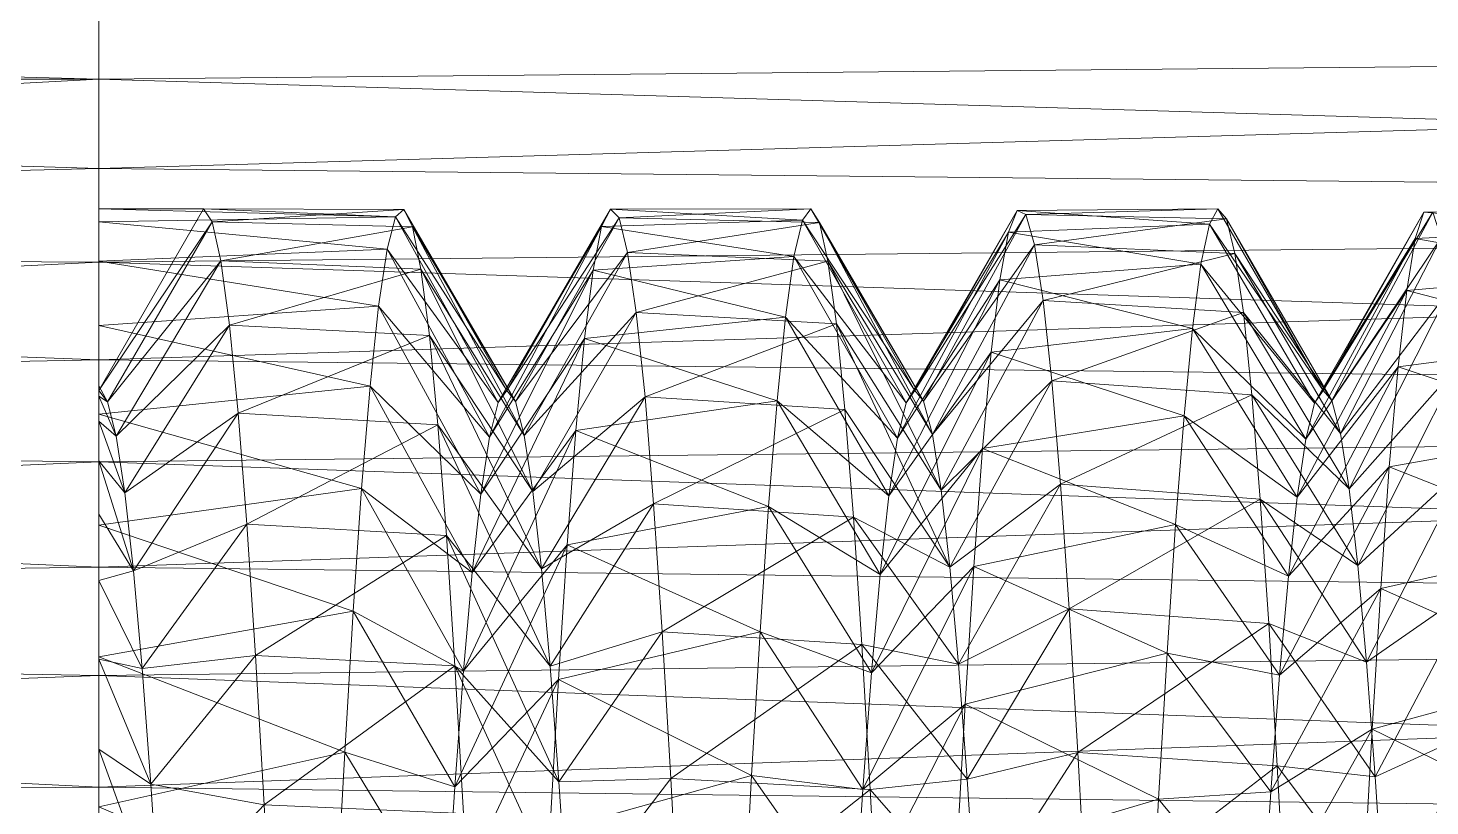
# Model space of a CAD drawing. Header units: millimetres. Extents: x -104 to 115, y -53 to 68.
# Drawn here: x 59.5 to 76.45, y 18.4 to 27.8 of the extents above; entities that cross this region are included whole.
import ezdxf

# ---------------------------------------------------------------- set-up
doc = ezdxf.new("R2010")
doc.units = ezdxf.units.MM

msp = doc.modelspace()

# ---------------------------------------------------------------- linework, layer by layer
at = {"color": 7, "lineweight": 0}
for points in [[(25.833, 28.113, -9.007), (60.36, 29.167, -10.242), (60.36, 27.185, -8.032), (25.833, 28.113, -9.007)], [(115.207, 27.703, -8.564), (60.36, 27.185, -8.032), (60.36, 29.167, -10.242), (115.207, 27.703, -8.564)], [(24.905, 27.185, -46.815), (60.36, 26.106, -47.836), (60.36, 28.206, -45.736), (24.905, 27.185, -46.815)], [(115.207, 27.703, -46.282), (60.36, 28.206, -45.736), (60.36, 26.106, -47.836), (115.207, 27.703, -46.282)], [(25.833, 28.113, -9.007), (60.36, 27.185, -8.032), (24.905, 27.185, -8.032), (25.833, 28.113, -9.007)], [(115.207, 27.703, -46.282), (60.36, 26.106, -47.836), (115.207, 25.547, -48.324), (115.207, 27.703, -46.282)], [(115.207, 25.547, -6.522), (60.36, 27.185, -8.032), (115.207, 27.703, -8.564), (115.207, 25.547, -6.522)], [(22.911, 25.191, -48.622), (60.36, 26.106, -47.836), (24.905, 27.185, -46.815), (22.911, 25.191, -48.622)], [(24.905, 27.185, -8.032), (60.36, 27.185, -8.032), (22.911, 25.191, -6.225), (24.905, 27.185, -8.032)], [(22.911, 25.191, -6.225), (60.36, 27.185, -8.032), (60.36, 24.974, -6.049), (22.911, 25.191, -6.225)], [(115.207, 25.547, -6.522), (60.36, 24.974, -6.049), (60.36, 27.185, -8.032), (115.207, 25.547, -6.522)], [(22.911, 25.191, -48.622), (60.36, 23.792, -49.696), (60.36, 26.106, -47.836), (22.911, 25.191, -48.622)], [(115.207, 25.547, -48.324), (60.36, 26.106, -47.836), (60.36, 23.792, -49.696), (115.207, 25.547, -48.324)], [(61.731, 25.461, -29.791), (60.36, 23.425, -27.423), (61.627, 25.618, -27.423), (61.731, 25.461, -29.791)], [(60.36, 23.425, -27.423), (60.36, 25.618, -27.423), (61.627, 25.618, -27.423), (60.36, 23.425, -27.423)], [(60.36, 25.618, -27.423), (60.36, 23.425, -27.423), (60.36, 25.46, -25.052), (60.36, 25.618, -27.423)], [(60.36, 25.618, -27.423), (63.948, 25.522, -25.569), (61.627, 25.618, -27.423), (60.36, 25.618, -27.423)], [(60.36, 25.618, -27.423), (60.36, 25.46, -25.052), (63.948, 25.522, -25.569), (60.36, 25.618, -27.423)], [(61.627, 25.618, -27.423), (63.948, 25.522, -25.569), (64.05, 25.612, -27.892), (61.627, 25.618, -27.423)], [(61.627, 25.618, -27.423), (64.05, 25.612, -27.892), (61.731, 25.461, -29.791), (61.627, 25.618, -27.423)], [(61.731, 25.461, -29.791), (64.05, 25.612, -27.892), (64.153, 25.4, -30.206), (61.731, 25.461, -29.791)], [(63.948, 25.522, -25.569), (65.294, 23.425, -27.381), (64.05, 25.612, -27.892), (63.948, 25.522, -25.569)], [(64.05, 25.612, -27.892), (65.294, 23.425, -27.381), (65.399, 23.291, -29.464), (64.05, 25.612, -27.892)], [(64.05, 25.612, -27.892), (65.399, 23.291, -29.464), (64.153, 25.4, -30.206), (64.05, 25.612, -27.892)], [(66.545, 25.614, -27.021), (65.294, 23.425, -27.381), (65.189, 23.28, -25.299), (66.545, 25.614, -27.021)], [(66.545, 25.614, -27.021), (65.189, 23.28, -25.299), (66.44, 25.403, -24.658), (66.545, 25.614, -27.021)], [(66.65, 25.509, -29.392), (65.294, 23.425, -27.381), (66.545, 25.614, -27.021), (66.65, 25.509, -29.392)], [(66.44, 25.403, -24.658), (68.868, 25.481, -25.211), (66.545, 25.614, -27.021), (66.44, 25.403, -24.658)], [(66.545, 25.614, -27.021), (68.868, 25.481, -25.211), (68.97, 25.618, -27.531), (66.545, 25.614, -27.021)], [(66.545, 25.614, -27.021), (68.97, 25.618, -27.531), (66.65, 25.509, -29.392), (66.545, 25.614, -27.021)], [(66.65, 25.509, -29.392), (68.97, 25.618, -27.531), (69.073, 25.453, -29.849), (66.65, 25.509, -29.392)], [(68.868, 25.481, -25.211), (70.228, 23.424, -27.338), (68.97, 25.618, -27.531), (68.868, 25.481, -25.211)], [(68.97, 25.618, -27.531), (70.228, 23.424, -27.338), (70.333, 23.296, -29.421), (68.97, 25.618, -27.531)], [(68.97, 25.618, -27.531), (70.333, 23.296, -29.421), (69.073, 25.453, -29.849), (68.97, 25.618, -27.531)], [(71.464, 25.6, -26.619), (70.228, 23.424, -27.338), (70.123, 23.274, -25.256), (71.464, 25.6, -26.619)], [(71.464, 25.6, -26.619), (70.123, 23.274, -25.256), (71.359, 25.336, -24.262), (71.464, 25.6, -26.619)], [(71.568, 25.549, -28.992), (70.228, 23.424, -27.338), (71.464, 25.6, -26.619), (71.568, 25.549, -28.992)], [(71.359, 25.336, -24.262), (73.788, 25.432, -24.853), (71.464, 25.6, -26.619), (71.359, 25.336, -24.262)], [(71.464, 25.6, -26.619), (73.788, 25.432, -24.853), (73.891, 25.617, -27.17), (71.464, 25.6, -26.619)], [(71.464, 25.6, -26.619), (73.891, 25.617, -27.17), (71.568, 25.549, -28.992), (71.464, 25.6, -26.619)], [(71.568, 25.549, -28.992), (73.891, 25.617, -27.17), (73.993, 25.498, -29.491), (71.568, 25.549, -28.992)], [(73.788, 25.432, -24.853), (75.162, 23.424, -27.295), (73.891, 25.617, -27.17), (73.788, 25.432, -24.853)], [(73.891, 25.617, -27.17), (75.162, 23.424, -27.295), (73.993, 25.498, -29.491), (73.891, 25.617, -27.17)], [(76.382, 25.578, -26.218), (78.709, 25.377, -24.496), (78.811, 25.608, -26.809), (76.382, 25.578, -26.218)], [(76.382, 25.578, -26.218), (78.811, 25.608, -26.809), (76.487, 25.58, -28.591), (76.382, 25.578, -26.218)], [(115.207, 25.547, -48.324), (60.36, 23.792, -49.696), (115.207, 23.183, -50.121), (115.207, 25.547, -48.324)], [(115.207, 23.183, -4.725), (60.36, 24.974, -6.049), (115.207, 25.547, -6.522), (115.207, 23.183, -4.725)], [(63.948, 25.522, -25.569), (60.36, 25.46, -25.052), (63.845, 25.13, -23.279), (63.948, 25.522, -25.569)], [(61.731, 25.461, -29.791), (60.465, 23.285, -29.506), (60.36, 23.425, -27.423), (61.731, 25.461, -29.791)], [(60.36, 25.46, -25.052), (60.36, 23.425, -27.423), (60.36, 24.987, -22.722), (60.36, 25.46, -25.052)], [(63.845, 25.13, -23.279), (60.36, 25.46, -25.052), (60.36, 24.987, -22.722), (63.845, 25.13, -23.279)], [(61.836, 24.99, -32.116), (60.465, 23.285, -29.506), (61.731, 25.461, -29.791), (61.836, 24.99, -32.116)], [(61.731, 25.461, -29.791), (64.153, 25.4, -30.206), (61.836, 24.99, -32.116), (61.731, 25.461, -29.791)], [(63.845, 25.13, -23.279), (65.189, 23.28, -25.299), (63.948, 25.522, -25.569), (63.845, 25.13, -23.279)], [(63.948, 25.522, -25.569), (65.189, 23.28, -25.299), (65.294, 23.425, -27.381), (63.948, 25.522, -25.569)], [(66.65, 25.509, -29.392), (65.399, 23.291, -29.464), (65.294, 23.425, -27.381), (66.65, 25.509, -29.392)], [(66.754, 25.091, -31.727), (65.399, 23.291, -29.464), (66.65, 25.509, -29.392), (66.754, 25.091, -31.727)], [(66.44, 25.403, -24.658), (68.765, 25.042, -22.928), (68.868, 25.481, -25.211), (66.44, 25.403, -24.658)], [(66.65, 25.509, -29.392), (69.073, 25.453, -29.849), (66.754, 25.091, -31.727), (66.65, 25.509, -29.392)], [(66.754, 25.091, -31.727), (69.073, 25.453, -29.849), (69.175, 24.987, -32.126), (66.754, 25.091, -31.727)], [(68.765, 25.042, -22.928), (70.123, 23.274, -25.256), (68.868, 25.481, -25.211), (68.765, 25.042, -22.928)], [(68.868, 25.481, -25.211), (70.123, 23.274, -25.256), (70.228, 23.424, -27.338), (68.868, 25.481, -25.211)], [(69.073, 25.453, -29.849), (70.333, 23.296, -29.421), (70.438, 22.892, -31.469), (69.073, 25.453, -29.849)], [(69.073, 25.453, -29.849), (70.438, 22.892, -31.469), (69.175, 24.987, -32.126), (69.073, 25.453, -29.849)], [(71.568, 25.549, -28.992), (70.333, 23.296, -29.421), (70.228, 23.424, -27.338), (71.568, 25.549, -28.992)], [(71.673, 25.184, -31.336), (70.333, 23.296, -29.421), (71.568, 25.549, -28.992), (71.673, 25.184, -31.336)], [(71.359, 25.336, -24.262), (73.686, 24.948, -22.58), (73.788, 25.432, -24.853), (71.359, 25.336, -24.262)], [(71.568, 25.549, -28.992), (73.993, 25.498, -29.491), (71.673, 25.184, -31.336), (71.568, 25.549, -28.992)], [(71.673, 25.184, -31.336), (73.993, 25.498, -29.491), (74.096, 25.079, -31.777), (71.673, 25.184, -31.336)], [(73.686, 24.948, -22.58), (75.057, 23.268, -25.214), (73.788, 25.432, -24.853), (73.686, 24.948, -22.58)], [(73.788, 25.432, -24.853), (75.057, 23.268, -25.214), (75.162, 23.424, -27.295), (73.788, 25.432, -24.853)], [(73.993, 25.498, -29.491), (75.162, 23.424, -27.295), (75.267, 23.302, -29.379), (73.993, 25.498, -29.491)], [(73.993, 25.498, -29.491), (75.267, 23.302, -29.379), (74.096, 25.079, -31.777), (73.993, 25.498, -29.491)], [(76.382, 25.578, -26.218), (75.162, 23.424, -27.295), (75.057, 23.268, -25.214), (76.382, 25.578, -26.218)], [(76.382, 25.578, -26.218), (75.057, 23.268, -25.214), (76.277, 25.26, -23.867), (76.382, 25.578, -26.218)], [(76.487, 25.58, -28.591), (75.267, 23.302, -29.379), (75.162, 23.424, -27.295), (76.487, 25.58, -28.591)], [(76.487, 25.58, -28.591), (75.162, 23.424, -27.295), (76.382, 25.578, -26.218), (76.487, 25.58, -28.591)], [(76.591, 25.268, -30.943), (75.267, 23.302, -29.379), (76.487, 25.58, -28.591), (76.591, 25.268, -30.943)], [(76.277, 25.26, -23.867), (78.709, 25.377, -24.496), (76.382, 25.578, -26.218), (76.277, 25.26, -23.867)], [(61.836, 24.99, -32.116), (64.153, 25.4, -30.206), (64.255, 24.888, -32.473), (61.836, 24.99, -32.116)], [(64.153, 25.4, -30.206), (65.399, 23.291, -29.464), (65.504, 22.881, -31.51), (64.153, 25.4, -30.206)], [(64.153, 25.4, -30.206), (65.504, 22.881, -31.51), (64.255, 24.888, -32.473), (64.153, 25.4, -30.206)], [(66.44, 25.403, -24.658), (65.189, 23.28, -25.299), (65.084, 22.858, -23.254), (66.44, 25.403, -24.658)], [(66.44, 25.403, -24.658), (65.084, 22.858, -23.254), (66.336, 24.879, -22.344), (66.44, 25.403, -24.658)], [(66.336, 24.879, -22.344), (68.765, 25.042, -22.928), (66.44, 25.403, -24.658), (66.336, 24.879, -22.344)], [(71.359, 25.336, -24.262), (70.123, 23.274, -25.256), (70.018, 22.847, -23.213), (71.359, 25.336, -24.262)], [(71.359, 25.336, -24.262), (70.018, 22.847, -23.213), (71.254, 24.761, -21.96), (71.359, 25.336, -24.262)], [(71.254, 24.761, -21.96), (73.686, 24.948, -22.58), (71.359, 25.336, -24.262), (71.254, 24.761, -21.96)], [(76.277, 25.26, -23.867), (75.057, 23.268, -25.214), (74.952, 22.835, -23.172), (76.277, 25.26, -23.867)], [(76.277, 25.26, -23.867), (74.952, 22.835, -23.172), (76.173, 24.633, -21.579), (76.277, 25.26, -23.867)], [(76.591, 25.268, -30.943), (75.372, 22.903, -31.428), (75.267, 23.302, -29.379), (76.591, 25.268, -30.943)], [(76.696, 24.645, -33.232), (75.372, 22.903, -31.428), (76.591, 25.268, -30.943), (76.696, 24.645, -33.232)], [(76.173, 24.633, -21.579), (78.606, 24.846, -22.234), (76.277, 25.26, -23.867), (76.173, 24.633, -21.579)], [(76.277, 25.26, -23.867), (78.606, 24.846, -22.234), (78.709, 25.377, -24.496), (76.277, 25.26, -23.867)], [(20.749, 23.029, -50.225), (60.36, 23.792, -49.696), (22.911, 25.191, -48.622), (20.749, 23.029, -50.225)], [(22.911, 25.191, -6.225), (60.36, 24.974, -6.049), (20.749, 23.029, -4.622), (22.911, 25.191, -6.225)], [(63.845, 25.13, -23.279), (60.36, 24.987, -22.722), (63.743, 24.443, -21.058), (63.845, 25.13, -23.279)], [(63.743, 24.443, -21.058), (65.084, 22.858, -23.254), (63.845, 25.13, -23.279), (63.743, 24.443, -21.058)], [(63.845, 25.13, -23.279), (65.084, 22.858, -23.254), (65.189, 23.28, -25.299), (63.845, 25.13, -23.279)], [(66.754, 25.091, -31.727), (65.504, 22.881, -31.51), (65.399, 23.291, -29.464), (66.754, 25.091, -31.727)], [(66.859, 24.366, -33.986), (65.504, 22.881, -31.51), (66.754, 25.091, -31.727), (66.859, 24.366, -33.986)], [(66.754, 25.091, -31.727), (69.175, 24.987, -32.126), (66.859, 24.366, -33.986), (66.754, 25.091, -31.727)], [(71.673, 25.184, -31.336), (70.438, 22.892, -31.469), (70.333, 23.296, -29.421), (71.673, 25.184, -31.336)], [(71.778, 24.51, -33.611), (70.438, 22.892, -31.469), (71.673, 25.184, -31.336), (71.778, 24.51, -33.611)], [(71.673, 25.184, -31.336), (74.096, 25.079, -31.777), (71.778, 24.51, -33.611), (71.673, 25.184, -31.336)], [(20.749, 23.029, -4.622), (60.36, 24.974, -6.049), (60.36, 22.563, -4.317), (20.749, 23.029, -4.622)], [(60.36, 24.987, -22.722), (60.36, 23.425, -27.423), (60.36, 24.209, -20.476), (60.36, 24.987, -22.722)], [(63.743, 24.443, -21.058), (60.36, 24.987, -22.722), (60.36, 24.209, -20.476), (63.743, 24.443, -21.058)], [(115.207, 23.183, -4.725), (60.36, 22.563, -4.317), (60.36, 24.974, -6.049), (115.207, 23.183, -4.725)], [(61.836, 24.99, -32.116), (60.57, 22.87, -31.551), (60.465, 23.285, -29.506), (61.836, 24.99, -32.116)], [(61.941, 24.214, -34.358), (60.57, 22.87, -31.551), (61.836, 24.99, -32.116), (61.941, 24.214, -34.358)], [(61.836, 24.99, -32.116), (64.255, 24.888, -32.473), (61.941, 24.214, -34.358), (61.836, 24.99, -32.116)], [(66.336, 24.879, -22.344), (68.663, 24.311, -20.722), (68.765, 25.042, -22.928), (66.336, 24.879, -22.344)], [(66.859, 24.366, -33.986), (69.175, 24.987, -32.126), (69.278, 24.229, -34.323), (66.859, 24.366, -33.986)], [(68.663, 24.311, -20.722), (70.018, 22.847, -23.213), (68.765, 25.042, -22.928), (68.663, 24.311, -20.722)], [(68.765, 25.042, -22.928), (70.018, 22.847, -23.213), (70.123, 23.274, -25.256), (68.765, 25.042, -22.928)], [(69.175, 24.987, -32.126), (70.438, 22.892, -31.469), (70.543, 22.218, -33.445), (69.175, 24.987, -32.126)], [(69.175, 24.987, -32.126), (70.543, 22.218, -33.445), (69.278, 24.229, -34.323), (69.175, 24.987, -32.126)], [(71.254, 24.761, -21.96), (73.583, 24.172, -20.389), (73.686, 24.948, -22.58), (71.254, 24.761, -21.96)], [(71.778, 24.51, -33.611), (74.096, 25.079, -31.777), (74.198, 24.365, -33.989), (71.778, 24.51, -33.611)], [(73.583, 24.172, -20.389), (74.952, 22.835, -23.172), (73.686, 24.948, -22.58), (73.583, 24.172, -20.389)], [(73.686, 24.948, -22.58), (74.952, 22.835, -23.172), (75.057, 23.268, -25.214), (73.686, 24.948, -22.58)], [(74.096, 25.079, -31.777), (75.267, 23.302, -29.379), (75.372, 22.903, -31.428), (74.096, 25.079, -31.777)], [(74.096, 25.079, -31.777), (75.372, 22.903, -31.428), (74.198, 24.365, -33.989), (74.096, 25.079, -31.777)], [(61.941, 24.214, -34.358), (64.255, 24.888, -32.473), (64.358, 24.086, -34.655), (61.941, 24.214, -34.358)], [(64.255, 24.888, -32.473), (65.504, 22.881, -31.51), (65.609, 22.202, -33.484), (64.255, 24.888, -32.473)], [(64.255, 24.888, -32.473), (65.609, 22.202, -33.484), (64.358, 24.086, -34.655), (64.255, 24.888, -32.473)], [(66.336, 24.879, -22.344), (65.084, 22.858, -23.254), (64.979, 22.169, -21.284), (66.336, 24.879, -22.344)], [(66.336, 24.879, -22.344), (64.979, 22.169, -21.284), (66.231, 24.053, -20.12), (66.336, 24.879, -22.344)], [(66.231, 24.053, -20.12), (68.663, 24.311, -20.722), (66.336, 24.879, -22.344), (66.231, 24.053, -20.12)], [(71.254, 24.761, -21.96), (70.018, 22.847, -23.213), (69.913, 22.152, -21.245), (71.254, 24.761, -21.96)], [(71.254, 24.761, -21.96), (69.913, 22.152, -21.245), (71.15, 23.885, -19.755), (71.254, 24.761, -21.96)], [(71.15, 23.885, -19.755), (73.583, 24.172, -20.389), (71.254, 24.761, -21.96), (71.15, 23.885, -19.755)], [(76.173, 24.633, -21.579), (78.504, 24.026, -20.059), (78.606, 24.846, -22.234), (76.173, 24.633, -21.579)], [(76.173, 24.633, -21.579), (74.952, 22.835, -23.172), (74.847, 22.135, -21.206), (76.173, 24.633, -21.579)], [(76.173, 24.633, -21.579), (74.847, 22.135, -21.206), (76.068, 23.708, -19.394), (76.173, 24.633, -21.579)], [(76.696, 24.645, -33.232), (75.477, 22.235, -33.405), (75.372, 22.903, -31.428), (76.696, 24.645, -33.232)], [(76.801, 23.725, -35.419), (75.477, 22.235, -33.405), (76.696, 24.645, -33.232), (76.801, 23.725, -35.419)], [(76.068, 23.708, -19.394), (78.504, 24.026, -20.059), (76.173, 24.633, -21.579), (76.068, 23.708, -19.394)], [(63.743, 24.443, -21.058), (60.36, 24.209, -20.476), (63.64, 23.474, -18.946), (63.743, 24.443, -21.058)], [(63.64, 23.474, -18.946), (64.979, 22.169, -21.284), (63.743, 24.443, -21.058), (63.64, 23.474, -18.946)], [(63.743, 24.443, -21.058), (64.979, 22.169, -21.284), (65.084, 22.858, -23.254), (63.743, 24.443, -21.058)], [(71.778, 24.51, -33.611), (70.543, 22.218, -33.445), (70.438, 22.892, -31.469), (71.778, 24.51, -33.611)], [(71.882, 23.54, -35.776), (70.543, 22.218, -33.445), (71.778, 24.51, -33.611), (71.882, 23.54, -35.776)], [(71.778, 24.51, -33.611), (74.198, 24.365, -33.989), (71.882, 23.54, -35.776), (71.778, 24.51, -33.611)], [(66.859, 24.366, -33.986), (65.609, 22.202, -33.484), (65.504, 22.881, -31.51), (66.859, 24.366, -33.986)], [(66.964, 23.348, -36.129), (65.609, 22.202, -33.484), (66.859, 24.366, -33.986), (66.964, 23.348, -36.129)], [(66.231, 24.053, -20.12), (68.56, 23.299, -18.63), (68.663, 24.311, -20.722), (66.231, 24.053, -20.12)], [(66.859, 24.366, -33.986), (69.278, 24.229, -34.323), (66.964, 23.348, -36.129), (66.859, 24.366, -33.986)], [(68.56, 23.299, -18.63), (69.913, 22.152, -21.245), (68.663, 24.311, -20.722), (68.56, 23.299, -18.63)], [(68.663, 24.311, -20.722), (69.913, 22.152, -21.245), (70.018, 22.847, -23.213), (68.663, 24.311, -20.722)], [(71.882, 23.54, -35.776), (74.198, 24.365, -33.989), (74.301, 23.37, -36.089), (71.882, 23.54, -35.776)], [(74.198, 24.365, -33.989), (75.372, 22.903, -31.428), (75.477, 22.235, -33.405), (74.198, 24.365, -33.989)], [(74.198, 24.365, -33.989), (75.477, 22.235, -33.405), (74.301, 23.37, -36.089), (74.198, 24.365, -33.989)], [(60.36, 24.209, -20.476), (60.36, 23.425, -27.423), (60.36, 11.718, -25.461), (60.36, 24.209, -20.476)], [(60.36, 24.209, -20.476), (60.36, 11.718, -25.461), (60.36, 23.138, -18.353), (60.36, 24.209, -20.476)], [(63.64, 23.474, -18.946), (60.36, 24.209, -20.476), (60.36, 23.138, -18.353), (63.64, 23.474, -18.946)], [(61.941, 24.214, -34.358), (60.675, 22.185, -33.523), (60.57, 22.87, -31.551), (61.941, 24.214, -34.358)], [(62.045, 23.148, -36.478), (60.675, 22.185, -33.523), (61.941, 24.214, -34.358), (62.045, 23.148, -36.478)], [(61.941, 24.214, -34.358), (64.358, 24.086, -34.655), (62.045, 23.148, -36.478), (61.941, 24.214, -34.358)], [(62.045, 23.148, -36.478), (64.358, 24.086, -34.655), (64.46, 23.007, -36.713), (62.045, 23.148, -36.478)], [(64.358, 24.086, -34.655), (65.609, 22.202, -33.484), (65.714, 21.266, -35.349), (64.358, 24.086, -34.655)], [(64.358, 24.086, -34.655), (65.714, 21.266, -35.349), (64.46, 23.007, -36.713), (64.358, 24.086, -34.655)], [(66.964, 23.348, -36.129), (69.278, 24.229, -34.323), (69.38, 23.192, -36.403), (66.964, 23.348, -36.129)], [(69.278, 24.229, -34.323), (70.543, 22.218, -33.445), (70.648, 21.288, -35.313), (69.278, 24.229, -34.323)], [(69.278, 24.229, -34.323), (70.648, 21.288, -35.313), (69.38, 23.192, -36.403), (69.278, 24.229, -34.323)], [(71.15, 23.885, -19.755), (73.481, 23.117, -18.318), (73.583, 24.172, -20.389), (71.15, 23.885, -19.755)], [(73.481, 23.117, -18.318), (74.847, 22.135, -21.206), (73.583, 24.172, -20.389), (73.481, 23.117, -18.318)], [(73.583, 24.172, -20.389), (74.847, 22.135, -21.206), (74.952, 22.835, -23.172), (73.583, 24.172, -20.389)], [(66.231, 24.053, -20.12), (64.979, 22.169, -21.284), (64.874, 21.223, -19.424), (66.231, 24.053, -20.12)], [(66.231, 24.053, -20.12), (64.874, 21.223, -19.424), (66.126, 22.939, -18.025), (66.231, 24.053, -20.12)], [(66.126, 22.939, -18.025), (68.56, 23.299, -18.63), (66.231, 24.053, -20.12), (66.126, 22.939, -18.025)], [(76.068, 23.708, -19.394), (78.401, 22.93, -18.01), (78.504, 24.026, -20.059), (76.068, 23.708, -19.394)], [(20.749, 23.029, -50.225), (60.36, 21.29, -51.295), (60.36, 23.792, -49.696), (20.749, 23.029, -50.225)], [(115.207, 23.183, -50.121), (60.36, 23.792, -49.696), (60.36, 21.29, -51.295), (115.207, 23.183, -50.121)], [(71.15, 23.885, -19.755), (69.913, 22.152, -21.245), (69.808, 21.201, -19.387), (71.15, 23.885, -19.755)], [(71.15, 23.885, -19.755), (69.808, 21.201, -19.387), (71.045, 22.724, -17.686), (71.15, 23.885, -19.755)], [(71.045, 22.724, -17.686), (73.481, 23.117, -18.318), (71.15, 23.885, -19.755), (71.045, 22.724, -17.686)], [(76.068, 23.708, -19.394), (74.847, 22.135, -21.206), (74.742, 21.179, -19.351), (76.068, 23.708, -19.394)], [(76.068, 23.708, -19.394), (74.742, 21.179, -19.351), (75.963, 22.5, -17.351), (76.068, 23.708, -19.394)], [(76.801, 23.725, -35.419), (75.582, 21.309, -35.276), (75.477, 22.235, -33.405), (76.801, 23.725, -35.419)], [(76.905, 22.522, -37.464), (75.582, 21.309, -35.276), (76.801, 23.725, -35.419), (76.905, 22.522, -37.464)], [(75.963, 22.5, -17.351), (78.401, 22.93, -18.01), (76.068, 23.708, -19.394), (75.963, 22.5, -17.351)], [(60.465, 23.285, -29.506), (60.36, 23.354, -30.792), (60.36, 23.48, -29.111), (60.465, 23.285, -29.506)], [(60.465, 23.285, -29.506), (60.36, 23.48, -29.111), (60.36, 23.425, -27.423), (60.465, 23.285, -29.506)], [(60.36, 23.354, -30.792), (60.36, 12.064, -28.431), (60.36, 23.48, -29.111), (60.36, 23.354, -30.792)], [(60.36, 23.48, -29.111), (60.36, 12.064, -28.431), (60.36, 12.181, -27.423), (60.36, 23.48, -29.111)], [(60.36, 23.48, -29.111), (60.36, 12.181, -27.423), (60.36, 23.425, -27.423), (60.36, 23.48, -29.111)], [(63.64, 23.474, -18.946), (60.36, 23.138, -18.353), (63.538, 22.237, -16.978), (63.64, 23.474, -18.946)], [(60.36, 23.425, -27.423), (60.36, 12.181, -27.423), (60.36, 12.064, -26.415), (60.36, 23.425, -27.423)], [(60.36, 23.425, -27.423), (60.36, 12.064, -26.415), (60.36, 11.718, -25.461), (60.36, 23.425, -27.423)], [(63.538, 22.237, -16.978), (64.874, 21.223, -19.424), (63.64, 23.474, -18.946), (63.538, 22.237, -16.978)], [(63.64, 23.474, -18.946), (64.874, 21.223, -19.424), (64.979, 22.169, -21.284), (63.64, 23.474, -18.946)], [(71.882, 23.54, -35.776), (70.648, 21.288, -35.313), (70.543, 22.218, -33.445), (71.882, 23.54, -35.776)], [(71.987, 22.291, -37.794), (70.648, 21.288, -35.313), (71.882, 23.54, -35.776), (71.987, 22.291, -37.794)], [(71.882, 23.54, -35.776), (74.301, 23.37, -36.089), (71.987, 22.291, -37.794), (71.882, 23.54, -35.776)], [(60.57, 22.87, -31.551), (60.36, 23.051, -32.451), (60.36, 23.354, -30.792), (60.57, 22.87, -31.551)], [(60.57, 22.87, -31.551), (60.36, 23.354, -30.792), (60.465, 23.285, -29.506), (60.57, 22.87, -31.551)], [(60.36, 23.051, -32.451), (60.36, 12.064, -28.431), (60.36, 23.354, -30.792), (60.36, 23.051, -32.451)], [(66.964, 23.348, -36.129), (65.714, 21.266, -35.349), (65.609, 22.202, -33.484), (66.964, 23.348, -36.129)], [(67.068, 22.054, -38.118), (65.714, 21.266, -35.349), (66.964, 23.348, -36.129), (67.068, 22.054, -38.118)], [(66.126, 22.939, -18.025), (68.458, 22.023, -16.688), (68.56, 23.299, -18.63), (66.126, 22.939, -18.025)], [(66.964, 23.348, -36.129), (69.38, 23.192, -36.403), (67.068, 22.054, -38.118), (66.964, 23.348, -36.129)], [(68.458, 22.023, -16.688), (69.808, 21.201, -19.387), (68.56, 23.299, -18.63), (68.458, 22.023, -16.688)], [(68.56, 23.299, -18.63), (69.808, 21.201, -19.387), (69.913, 22.152, -21.245), (68.56, 23.299, -18.63)], [(71.987, 22.291, -37.794), (74.301, 23.37, -36.089), (74.403, 22.11, -38.042), (71.987, 22.291, -37.794)], [(74.301, 23.37, -36.089), (75.477, 22.235, -33.405), (75.582, 21.309, -35.276), (74.301, 23.37, -36.089)], [(74.301, 23.37, -36.089), (75.582, 21.309, -35.276), (74.403, 22.11, -38.042), (74.301, 23.37, -36.089)], [(115.207, 23.183, -50.121), (60.36, 21.29, -51.295), (115.207, 20.639, -51.652), (115.207, 23.183, -50.121)], [(115.207, 20.639, -3.194), (60.36, 22.563, -4.317), (115.207, 23.183, -4.725), (115.207, 20.639, -3.194)], [(60.36, 23.138, -18.353), (60.36, 11.718, -25.461), (60.36, 11.122, -24.564), (60.36, 23.138, -18.353)], [(60.36, 23.138, -18.353), (60.36, 11.122, -24.564), (60.36, 21.795, -16.392), (60.36, 23.138, -18.353)], [(63.538, 22.237, -16.978), (60.36, 23.138, -18.353), (60.36, 21.795, -16.392), (63.538, 22.237, -16.978)], [(62.045, 23.148, -36.478), (60.78, 21.244, -35.386), (60.675, 22.185, -33.523), (62.045, 23.148, -36.478)], [(62.15, 21.809, -38.437), (60.78, 21.244, -35.386), (62.045, 23.148, -36.478), (62.15, 21.809, -38.437)], [(62.045, 23.148, -36.478), (64.46, 23.007, -36.713), (62.15, 21.809, -38.437), (62.045, 23.148, -36.478)], [(67.068, 22.054, -38.118), (69.38, 23.192, -36.403), (69.483, 21.892, -38.33), (67.068, 22.054, -38.118)], [(69.38, 23.192, -36.403), (70.648, 21.288, -35.313), (69.483, 21.892, -38.33), (69.38, 23.192, -36.403)], [(71.045, 22.724, -17.686), (73.378, 21.803, -16.402), (73.481, 23.117, -18.318), (71.045, 22.724, -17.686)], [(73.378, 21.803, -16.402), (74.742, 21.179, -19.351), (73.481, 23.117, -18.318), (73.378, 21.803, -16.402)], [(73.481, 23.117, -18.318), (74.742, 21.179, -19.351), (74.847, 22.135, -21.206), (73.481, 23.117, -18.318)], [(18.441, 20.721, -51.609), (60.36, 21.29, -51.295), (20.749, 23.029, -50.225), (18.441, 20.721, -51.609)], [(20.749, 23.029, -4.622), (60.36, 22.563, -4.317), (18.441, 20.721, -3.238), (20.749, 23.029, -4.622)], [(60.675, 22.185, -33.523), (60.36, 22.573, -34.073), (60.36, 23.051, -32.451), (60.675, 22.185, -33.523)], [(60.675, 22.185, -33.523), (60.36, 23.051, -32.451), (60.57, 22.87, -31.551), (60.675, 22.185, -33.523)], [(60.36, 22.573, -34.073), (60.36, 11.718, -29.386), (60.36, 23.051, -32.451), (60.36, 22.573, -34.073)], [(60.36, 23.051, -32.451), (60.36, 11.718, -29.386), (60.36, 12.064, -28.431), (60.36, 23.051, -32.451)], [(62.15, 21.809, -38.437), (64.46, 23.007, -36.713), (64.563, 21.669, -38.613), (62.15, 21.809, -38.437)], [(64.46, 23.007, -36.713), (65.714, 21.266, -35.349), (65.819, 20.09, -37.074), (64.46, 23.007, -36.713)], [(64.46, 23.007, -36.713), (65.819, 20.09, -37.074), (64.563, 21.669, -38.613), (64.46, 23.007, -36.713)], [(66.126, 22.939, -18.025), (64.874, 21.223, -19.424), (64.769, 20.037, -17.706), (66.126, 22.939, -18.025)], [(66.126, 22.939, -18.025), (64.769, 20.037, -17.706), (66.022, 21.557, -16.096), (66.126, 22.939, -18.025)], [(66.022, 21.557, -16.096), (68.458, 22.023, -16.688), (66.126, 22.939, -18.025), (66.022, 21.557, -16.096)], [(75.963, 22.5, -17.351), (78.299, 21.577, -16.12), (78.401, 22.93, -18.01), (75.963, 22.5, -17.351)], [(71.045, 22.724, -17.686), (69.808, 21.201, -19.387), (69.703, 20.011, -17.673), (71.045, 22.724, -17.686)], [(71.045, 22.724, -17.686), (69.703, 20.011, -17.673), (70.94, 21.298, -15.789), (71.045, 22.724, -17.686)], [(70.94, 21.298, -15.789), (73.378, 21.803, -16.402), (71.045, 22.724, -17.686), (70.94, 21.298, -15.789)], [(18.441, 20.721, -3.238), (60.36, 22.563, -4.317), (60.36, 19.978, -2.856), (18.441, 20.721, -3.238)], [(60.78, 21.244, -35.386), (60.36, 21.929, -35.634), (60.36, 22.573, -34.073), (60.78, 21.244, -35.386)], [(60.78, 21.244, -35.386), (60.36, 22.573, -34.073), (60.675, 22.185, -33.523), (60.78, 21.244, -35.386)], [(60.36, 21.929, -35.634), (60.36, 11.718, -29.386), (60.36, 22.573, -34.073), (60.36, 21.929, -35.634)], [(115.207, 20.639, -3.194), (60.36, 19.978, -2.856), (60.36, 22.563, -4.317), (115.207, 20.639, -3.194)], [(75.963, 22.5, -17.351), (74.742, 21.179, -19.351), (74.637, 19.984, -17.639), (75.963, 22.5, -17.351)], [(75.963, 22.5, -17.351), (74.637, 19.984, -17.639), (75.859, 21.032, -15.487), (75.963, 22.5, -17.351)], [(76.905, 22.522, -37.464), (75.687, 20.142, -37.007), (75.582, 21.309, -35.276), (76.905, 22.522, -37.464)], [(77.01, 21.058, -39.331), (75.687, 20.142, -37.007), (76.905, 22.522, -37.464), (77.01, 21.058, -39.331)], [(75.859, 21.032, -15.487), (78.299, 21.577, -16.12), (75.963, 22.5, -17.351), (75.859, 21.032, -15.487)], [(63.538, 22.237, -16.978), (60.36, 21.795, -16.392), (63.435, 20.756, -15.187), (63.538, 22.237, -16.978)], [(63.435, 20.756, -15.187), (64.769, 20.037, -17.706), (63.538, 22.237, -16.978), (63.435, 20.756, -15.187)], [(63.538, 22.237, -16.978), (64.769, 20.037, -17.706), (64.874, 21.223, -19.424), (63.538, 22.237, -16.978)], [(71.987, 22.291, -37.794), (70.753, 20.116, -37.04), (70.648, 21.288, -35.313), (71.987, 22.291, -37.794)], [(72.091, 20.786, -39.627), (70.753, 20.116, -37.04), (71.987, 22.291, -37.794), (72.091, 20.786, -39.627)], [(71.987, 22.291, -37.794), (74.403, 22.11, -38.042), (72.091, 20.786, -39.627), (71.987, 22.291, -37.794)], [(67.068, 22.054, -38.118), (65.819, 20.09, -37.074), (65.714, 21.266, -35.349), (67.068, 22.054, -38.118)], [(67.173, 20.507, -39.917), (65.819, 20.09, -37.074), (67.068, 22.054, -38.118), (67.173, 20.507, -39.917)], [(67.068, 22.054, -38.118), (69.483, 21.892, -38.33), (67.173, 20.507, -39.917), (67.068, 22.054, -38.118)], [(72.091, 20.786, -39.627), (74.403, 22.11, -38.042), (74.506, 20.607, -39.815), (72.091, 20.786, -39.627)], [(74.403, 22.11, -38.042), (75.582, 21.309, -35.276), (75.687, 20.142, -37.007), (74.403, 22.11, -38.042)], [(74.403, 22.11, -38.042), (75.687, 20.142, -37.007), (74.506, 20.607, -39.815), (74.403, 22.11, -38.042)], [(60.78, 21.244, -35.386), (60.36, 21.128, -37.118), (60.36, 21.929, -35.634), (60.78, 21.244, -35.386)], [(60.36, 21.128, -37.118), (60.36, 11.122, -30.282), (60.36, 21.929, -35.634), (60.36, 21.128, -37.118)], [(60.36, 21.929, -35.634), (60.36, 11.122, -30.282), (60.36, 11.718, -29.386), (60.36, 21.929, -35.634)], [(66.022, 21.557, -16.096), (68.355, 20.505, -14.927), (68.458, 22.023, -16.688), (66.022, 21.557, -16.096)], [(67.173, 20.507, -39.917), (69.483, 21.892, -38.33), (69.586, 20.353, -40.072), (67.173, 20.507, -39.917)], [(68.355, 20.505, -14.927), (69.703, 20.011, -17.673), (68.458, 22.023, -16.688), (68.355, 20.505, -14.927)], [(68.458, 22.023, -16.688), (69.703, 20.011, -17.673), (69.808, 21.201, -19.387), (68.458, 22.023, -16.688)], [(69.483, 21.892, -38.33), (70.648, 21.288, -35.313), (70.753, 20.116, -37.04), (69.483, 21.892, -38.33)], [(69.483, 21.892, -38.33), (70.753, 20.116, -37.04), (69.586, 20.353, -40.072), (69.483, 21.892, -38.33)], [(60.36, 21.795, -16.392), (60.36, 11.122, -24.564), (60.36, 20.203, -14.627), (60.36, 21.795, -16.392)], [(63.435, 20.756, -15.187), (60.36, 21.795, -16.392), (60.36, 20.203, -14.627), (63.435, 20.756, -15.187)], [(62.15, 21.809, -38.437), (60.885, 20.064, -37.107), (60.78, 21.244, -35.386), (62.15, 21.809, -38.437)], [(62.254, 20.222, -40.201), (60.885, 20.064, -37.107), (62.15, 21.809, -38.437), (62.254, 20.222, -40.201)], [(62.15, 21.809, -38.437), (64.563, 21.669, -38.613), (62.254, 20.222, -40.201), (62.15, 21.809, -38.437)], [(70.94, 21.298, -15.789), (73.276, 20.249, -14.673), (73.378, 21.803, -16.402), (70.94, 21.298, -15.789)], [(73.276, 20.249, -14.673), (74.637, 19.984, -17.639), (73.378, 21.803, -16.402), (73.276, 20.249, -14.673)], [(73.378, 21.803, -16.402), (74.637, 19.984, -17.639), (74.742, 21.179, -19.351), (73.378, 21.803, -16.402)], [(62.254, 20.222, -40.201), (64.563, 21.669, -38.613), (64.665, 20.095, -40.323), (62.254, 20.222, -40.201)], [(64.563, 21.669, -38.613), (65.819, 20.09, -37.074), (65.924, 18.695, -38.626), (64.563, 21.669, -38.613)], [(64.563, 21.669, -38.613), (65.924, 18.695, -38.626), (64.665, 20.095, -40.323), (64.563, 21.669, -38.613)], [(66.022, 21.557, -16.096), (64.769, 20.037, -17.706), (64.664, 18.633, -16.161), (66.022, 21.557, -16.096)], [(66.022, 21.557, -16.096), (64.664, 18.633, -16.161), (65.917, 19.931, -14.369), (66.022, 21.557, -16.096)], [(65.917, 19.931, -14.369), (68.355, 20.505, -14.927), (66.022, 21.557, -16.096), (65.917, 19.931, -14.369)], [(75.859, 21.032, -15.487), (78.196, 19.989, -14.423), (78.299, 21.577, -16.12), (75.859, 21.032, -15.487)], [(18.441, 20.721, -51.609), (60.36, 18.63, -52.615), (60.36, 21.29, -51.295), (18.441, 20.721, -51.609)], [(115.207, 20.639, -51.652), (60.36, 21.29, -51.295), (60.36, 18.63, -52.615), (115.207, 20.639, -51.652)], [(60.885, 20.064, -37.107), (60.36, 21.128, -37.118), (60.78, 21.244, -35.386), (60.885, 20.064, -37.107)], [(70.94, 21.298, -15.789), (69.703, 20.011, -17.673), (69.598, 18.603, -16.132), (70.94, 21.298, -15.789)], [(70.94, 21.298, -15.789), (69.598, 18.603, -16.132), (70.836, 19.633, -14.098), (70.94, 21.298, -15.789)], [(70.836, 19.633, -14.098), (73.276, 20.249, -14.673), (70.94, 21.298, -15.789), (70.836, 19.633, -14.098)], [(60.885, 20.064, -37.107), (60.36, 20.178, -38.514), (60.36, 21.128, -37.118), (60.885, 20.064, -37.107)], [(60.36, 20.178, -38.514), (60.36, 11.122, -30.282), (60.36, 21.128, -37.118), (60.36, 20.178, -38.514)], [(75.859, 21.032, -15.487), (74.637, 19.984, -17.639), (74.532, 18.572, -16.102), (75.859, 21.032, -15.487)], [(75.859, 21.032, -15.487), (74.532, 18.572, -16.102), (75.754, 19.33, -13.835), (75.859, 21.032, -15.487)], [(77.01, 21.058, -39.331), (75.792, 18.756, -38.566), (75.687, 20.142, -37.007), (77.01, 21.058, -39.331)], [(75.754, 19.33, -13.835), (78.196, 19.989, -14.423), (75.859, 21.032, -15.487), (75.754, 19.33, -13.835)], [(77.115, 19.359, -40.987), (75.792, 18.756, -38.566), (77.01, 21.058, -39.331), (77.115, 19.359, -40.987)], [(16.008, 18.288, -52.759), (60.36, 18.63, -52.615), (18.441, 20.721, -51.609), (16.008, 18.288, -52.759)], [(18.441, 20.721, -3.238), (60.36, 19.978, -2.856), (16.008, 18.288, -2.087), (18.441, 20.721, -3.238)], [(63.435, 20.756, -15.187), (60.36, 20.203, -14.627), (63.333, 19.053, -13.605), (63.435, 20.756, -15.187)], [(63.333, 19.053, -13.605), (64.664, 18.633, -16.161), (63.435, 20.756, -15.187), (63.333, 19.053, -13.605)], [(63.435, 20.756, -15.187), (64.664, 18.633, -16.161), (64.769, 20.037, -17.706), (63.435, 20.756, -15.187)], [(72.091, 20.786, -39.627), (70.858, 18.725, -38.596), (70.753, 20.116, -37.04), (72.091, 20.786, -39.627)], [(72.196, 19.05, -41.245), (70.858, 18.725, -38.596), (72.091, 20.786, -39.627), (72.196, 19.05, -41.245)], [(72.091, 20.786, -39.627), (74.506, 20.607, -39.815), (72.196, 19.05, -41.245), (72.091, 20.786, -39.627)], [(115.207, 20.639, -51.652), (60.36, 18.63, -52.615), (115.207, 17.944, -52.899), (115.207, 20.639, -51.652)], [(115.207, 17.944, -1.948), (60.36, 19.978, -2.856), (115.207, 20.639, -3.194), (115.207, 17.944, -1.948)], [(72.196, 19.05, -41.245), (74.506, 20.607, -39.815), (74.608, 18.886, -41.377), (72.196, 19.05, -41.245)], [(74.506, 20.607, -39.815), (75.687, 20.142, -37.007), (75.792, 18.756, -38.566), (74.506, 20.607, -39.815)], [(74.506, 20.607, -39.815), (75.792, 18.756, -38.566), (74.608, 18.886, -41.377), (74.506, 20.607, -39.815)], [(67.173, 20.507, -39.917), (65.924, 18.695, -38.626), (65.819, 20.09, -37.074), (67.173, 20.507, -39.917)], [(65.917, 19.931, -14.369), (68.253, 18.771, -13.38), (68.355, 20.505, -14.927), (65.917, 19.931, -14.369)], [(67.278, 18.735, -41.495), (65.924, 18.695, -38.626), (67.173, 20.507, -39.917), (67.278, 18.735, -41.495)], [(67.173, 20.507, -39.917), (69.586, 20.353, -40.072), (67.278, 18.735, -41.495), (67.173, 20.507, -39.917)], [(67.278, 18.735, -41.495), (69.586, 20.353, -40.072), (69.688, 18.601, -41.598), (67.278, 18.735, -41.495)], [(68.253, 18.771, -13.38), (69.598, 18.603, -16.132), (68.355, 20.505, -14.927), (68.253, 18.771, -13.38)], [(68.355, 20.505, -14.927), (69.598, 18.603, -16.132), (69.703, 20.011, -17.673), (68.355, 20.505, -14.927)], [(69.586, 20.353, -40.072), (70.753, 20.116, -37.04), (70.858, 18.725, -38.596), (69.586, 20.353, -40.072)], [(69.586, 20.353, -40.072), (70.858, 18.725, -38.596), (69.688, 18.601, -41.598), (69.586, 20.353, -40.072)], [(60.36, 20.203, -14.627), (60.36, 11.122, -24.564), (60.36, 10.325, -23.84), (60.36, 20.203, -14.627)], [(60.36, 20.203, -14.627), (60.36, 10.325, -23.84), (60.36, 18.39, -13.09), (60.36, 20.203, -14.627)], [(63.333, 19.053, -13.605), (60.36, 20.203, -14.627), (60.36, 18.39, -13.09), (63.333, 19.053, -13.605)], [(60.99, 18.664, -38.656), (60.36, 19.088, -39.81), (60.36, 20.178, -38.514), (60.99, 18.664, -38.656)], [(60.99, 18.664, -38.656), (60.36, 20.178, -38.514), (60.885, 20.064, -37.107), (60.99, 18.664, -38.656)], [(60.36, 19.088, -39.81), (60.36, 11.122, -30.282), (60.36, 20.178, -38.514), (60.36, 19.088, -39.81)], [(62.254, 20.222, -40.201), (60.99, 18.664, -38.656), (60.885, 20.064, -37.107), (62.254, 20.222, -40.201)], [(62.359, 18.415, -41.738), (60.99, 18.664, -38.656), (62.254, 20.222, -40.201), (62.359, 18.415, -41.738)], [(62.254, 20.222, -40.201), (64.665, 20.095, -40.323), (62.359, 18.415, -41.738), (62.254, 20.222, -40.201)], [(70.836, 19.633, -14.098), (73.173, 18.485, -13.16), (73.276, 20.249, -14.673), (70.836, 19.633, -14.098)], [(73.173, 18.485, -13.16), (74.532, 18.572, -16.102), (73.276, 20.249, -14.673), (73.173, 18.485, -13.16)], [(73.276, 20.249, -14.673), (74.532, 18.572, -16.102), (74.637, 19.984, -17.639), (73.276, 20.249, -14.673)], [(62.359, 18.415, -41.738), (64.665, 20.095, -40.323), (64.768, 18.312, -41.814), (62.359, 18.415, -41.738)], [(64.665, 20.095, -40.323), (65.924, 18.695, -38.626), (66.029, 17.105, -39.978), (64.665, 20.095, -40.323)], [(64.665, 20.095, -40.323), (66.029, 17.105, -39.978), (64.768, 18.312, -41.814), (64.665, 20.095, -40.323)], [(16.008, 18.288, -2.087), (60.36, 19.978, -2.856), (60.36, 17.25, -1.682), (16.008, 18.288, -2.087)], [(115.207, 17.944, -1.948), (60.36, 17.25, -1.682), (60.36, 19.978, -2.856), (115.207, 17.944, -1.948)], [(65.917, 19.931, -14.369), (64.664, 18.633, -16.161), (64.559, 17.036, -14.818), (65.917, 19.931, -14.369)], [(65.917, 19.931, -14.369), (64.559, 17.036, -14.818), (65.813, 18.089, -12.873), (65.917, 19.931, -14.369)], [(65.813, 18.089, -12.873), (68.253, 18.771, -13.38), (65.917, 19.931, -14.369), (65.813, 18.089, -12.873)], [(75.754, 19.33, -13.835), (78.094, 18.194, -12.947), (78.196, 19.989, -14.423), (75.754, 19.33, -13.835)], [(70.836, 19.633, -14.098), (69.598, 18.603, -16.132), (69.493, 17.002, -14.792), (70.836, 19.633, -14.098)], [(70.836, 19.633, -14.098), (69.493, 17.002, -14.792), (70.731, 17.759, -12.644), (70.836, 19.633, -14.098)], [(70.731, 17.759, -12.644), (73.173, 18.485, -13.16), (70.836, 19.633, -14.098), (70.731, 17.759, -12.644)], [(75.754, 19.33, -13.835), (74.532, 18.572, -16.102), (74.427, 16.967, -14.767), (75.754, 19.33, -13.835)], [(75.754, 19.33, -13.835), (74.427, 16.967, -14.767), (75.649, 17.423, -12.423), (75.754, 19.33, -13.835)], [(75.649, 17.423, -12.423), (78.094, 18.194, -12.947), (75.754, 19.33, -13.835), (75.649, 17.423, -12.423)], [(77.115, 19.359, -40.987), (75.897, 17.173, -39.928), (75.792, 18.756, -38.566), (77.115, 19.359, -40.987)], [(61.095, 17.071, -40.004), (60.36, 17.876, -40.985), (60.36, 19.088, -39.81), (61.095, 17.071, -40.004)], [(61.095, 17.071, -40.004), (60.36, 19.088, -39.81), (60.99, 18.664, -38.656), (61.095, 17.071, -40.004)], [(60.36, 17.876, -40.985), (60.36, 10.325, -31.007), (60.36, 19.088, -39.81), (60.36, 17.876, -40.985)], [(60.36, 19.088, -39.81), (60.36, 10.325, -31.007), (60.36, 11.122, -30.282), (60.36, 19.088, -39.81)], [(63.333, 19.053, -13.605), (60.36, 18.39, -13.09), (63.23, 17.16, -12.257), (63.333, 19.053, -13.605)], [(63.23, 17.16, -12.257), (64.559, 17.036, -14.818), (63.333, 19.053, -13.605), (63.23, 17.16, -12.257)], [(63.333, 19.053, -13.605), (64.559, 17.036, -14.818), (64.664, 18.633, -16.161), (63.333, 19.053, -13.605)], [(72.196, 19.05, -41.245), (70.963, 17.139, -39.953), (70.858, 18.725, -38.596), (72.196, 19.05, -41.245)], [(72.301, 17.114, -42.617), (70.963, 17.139, -39.953), (72.196, 19.05, -41.245), (72.301, 17.114, -42.617)], [(72.196, 19.05, -41.245), (74.608, 18.886, -41.377), (72.301, 17.114, -42.617), (72.196, 19.05, -41.245)], [(72.301, 17.114, -42.617), (74.608, 18.886, -41.377), (74.711, 16.976, -42.701), (72.301, 17.114, -42.617)], [(74.608, 18.886, -41.377), (75.792, 18.756, -38.566), (75.897, 17.173, -39.928), (74.608, 18.886, -41.377)], [(74.608, 18.886, -41.377), (75.897, 17.173, -39.928), (74.711, 16.976, -42.701), (74.608, 18.886, -41.377)], [(62.359, 18.415, -41.738), (61.095, 17.071, -40.004), (60.99, 18.664, -38.656), (62.359, 18.415, -41.738)], [(65.813, 18.089, -12.873), (68.15, 16.851, -12.071), (68.253, 18.771, -13.38), (65.813, 18.089, -12.873)], [(67.278, 18.735, -41.495), (66.029, 17.105, -39.978), (65.924, 18.695, -38.626), (67.278, 18.735, -41.495)], [(67.382, 16.769, -42.824), (66.029, 17.105, -39.978), (67.278, 18.735, -41.495), (67.382, 16.769, -42.824)], [(67.278, 18.735, -41.495), (69.688, 18.601, -41.598), (67.382, 16.769, -42.824), (67.278, 18.735, -41.495)], [(68.15, 16.851, -12.071), (69.493, 17.002, -14.792), (68.253, 18.771, -13.38), (68.15, 16.851, -12.071)], [(68.253, 18.771, -13.38), (69.493, 17.002, -14.792), (69.598, 18.603, -16.132), (68.253, 18.771, -13.38)], [(69.688, 18.601, -41.598), (70.858, 18.725, -38.596), (70.963, 17.139, -39.953), (69.688, 18.601, -41.598)], [(16.008, 18.288, -52.759), (60.36, 15.843, -53.639), (60.36, 18.63, -52.615), (16.008, 18.288, -52.759)], [(115.207, 17.944, -52.899), (60.36, 18.63, -52.615), (60.36, 15.843, -53.639), (115.207, 17.944, -52.899)], [(67.382, 16.769, -42.824), (69.688, 18.601, -41.598), (69.791, 16.665, -42.884), (67.382, 16.769, -42.824)], [(69.688, 18.601, -41.598), (70.963, 17.139, -39.953), (69.791, 16.665, -42.884), (69.688, 18.601, -41.598)], [(70.731, 17.759, -12.644), (73.071, 16.538, -11.891), (73.173, 18.485, -13.16), (70.731, 17.759, -12.644)], [(73.071, 16.538, -11.891), (74.427, 16.967, -14.767), (73.173, 18.485, -13.16), (73.071, 16.538, -11.891)], [(73.173, 18.485, -13.16), (74.427, 16.967, -14.767), (74.532, 18.572, -16.102), (73.173, 18.485, -13.16)], [(62.464, 16.42, -43.022), (61.095, 17.071, -40.004), (62.359, 18.415, -41.738), (62.464, 16.42, -43.022)], [(62.359, 18.415, -41.738), (64.768, 18.312, -41.814), (62.464, 16.42, -43.022), (62.359, 18.415, -41.738)]]:
    msp.add_polyline3d(points, dxfattribs=at)

doc.saveas('drawing.dxf')
